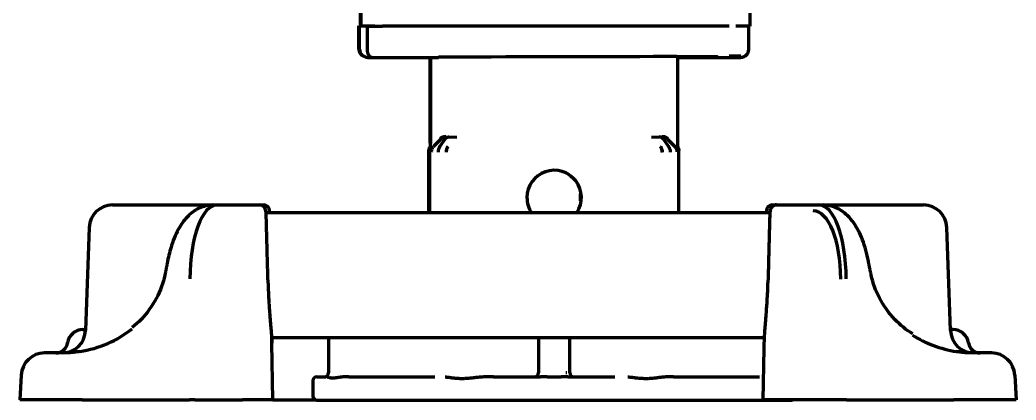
# Model space of a CAD drawing. Header units: inches. Extents: x -3022 to 7311, y 343 to 5680.
# Drawn here: x 2727.1 to 2855.1, y 2076.7 to 2125.5 of the extents above; entities that cross this region are included whole.
import ezdxf

# ---------------------------------------------------------------- set-up
doc = ezdxf.new("R2010")
doc.units = ezdxf.units.IN

msp = doc.modelspace()

# ---------------------------------------------------------------- linework, layer by layer
at = {"linetype": 'Continuous', "lineweight": 70}
for p, q in [((2770.92, 2205.19), (2770.92, 2124.74)), ((2770.82, 2201.85), (2770.82, 2124.79)), ((2820.92, 2202.3), (2820.92, 2124.74)), ((2770.82, 2124.79), (2770.67, 2124.79)), ((2770.67, 2121.8), (2770.67, 2124.79)), ((2770.92, 2124.74), (2770.77, 2124.74)), ((2770.77, 2121.75), (2770.77, 2124.74)), ((2770.92, 2124.79), (2770.82, 2124.79)), ((2772.72, 2124.74), (2770.92, 2124.74)), ((2771.73, 2124.74), (2771.73, 2121.74)), ((2771.73, 2124.74), (2771.73, 2121.74)), ((2771.95, 2124.74), (2773.72, 2124.74)), ((2818.27, 2124.74), (2773.72, 2124.74)), ((2820.92, 2124.74), (2819.12, 2124.74)), ((2820.77, 2121.89), (2820.77, 2124.74)), ((2820.77, 2121.75), (2820.77, 2121.89)), ((2772.2, 2120.74), (2772.43, 2120.74)), ((2772.43, 2120.74), (2780.92, 2120.74)), ((2772.43, 2120.74), (2780.92, 2120.74)), ((2779.79, 2120.74), (2779.79, 2109.71)), ((2779.89, 2120.74), (2779.89, 2109.66)), ((2811.64, 2109.66), (2811.64, 2120.83)), ((2811.64, 2120.74), (2819.1, 2120.74)), ((2811.64, 2120.74), (2819.1, 2120.74)), ((2819.11, 2120.74), (2819.33, 2120.74)), ((2781.21, 2110.24), (2780.27, 2109.3)), ((2781.73, 2110.22), (2781.06, 2109.28)), ((2782.23, 2110.52), (2783.26, 2110.5)), ((2808.27, 2110.5), (2809.31, 2110.52)), ((2809.81, 2110.22), (2810.47, 2109.28)), ((2810.32, 2110.24), (2811.27, 2109.3)), ((2779.67, 2100.79), (2779.67, 2108.85)), ((2779.77, 2100.79), (2779.77, 2108.8)), ((2781.07, 2109.28), (2781.06, 2109.28)), ((2811.77, 2100.79), (2811.77, 2108.8)), ((2739.02, 2101.79), (2744.51, 2101.79)), ((2744.51, 2101.79), (2748.35, 2101.79)), ((2748.35, 2101.79), (2751.96, 2101.79)), ((2751.96, 2101.79), (2752.48, 2101.79)), ((2752.48, 2101.79), (2754.63, 2101.79)), ((2754.63, 2101.79), (2757.91, 2101.79)), ((2757.91, 2101.79), (2758.44, 2101.79)), ((2823.79, 2101.79), (2824.33, 2101.79)), ((2824.33, 2101.79), (2827.61, 2101.79)), ((2827.61, 2101.79), (2829.75, 2101.79)), ((2829.75, 2101.79), (2830.27, 2101.79)), ((2829.93, 2101.79), (2833.89, 2101.79)), ((2833.89, 2101.79), (2837.72, 2101.79)), ((2837.72, 2101.79), (2843.22, 2101.79)), ((2823.49, 2100.79), (2758.75, 2100.79)), ((2759.2, 2100.79), (2759.19, 2101.05)), ((2823.04, 2101.05), (2823.04, 2100.79)), ((2758.77, 2100.36), (2758.77, 2100.36)), ((2823.46, 2100.36), (2823.47, 2100.36)), ((2736.02, 2098.9), (2735.56, 2085.69)), ((2846.68, 2085.69), (2846.22, 2098.9)), ((2745.74, 2092.78), (2745.74, 2092.78)), ((2758.98, 2092.16), (2758.99, 2092.17)), ((2823.25, 2092.17), (2823.25, 2092.16)), ((2836.5, 2092.78), (2836.5, 2092.78)), ((2735.21, 2085.79), (2735.56, 2085.79)), ((2847.02, 2085.79), (2846.68, 2085.79)), ((2759.45, 2084.79), (2822.79, 2084.79)), ((2759.49, 2084.06), (2759.48, 2084.79)), ((2759.62, 2076.79), (2759.49, 2084.06)), ((2766.78, 2084.79), (2766.78, 2080.24)), ((2793.77, 2084.79), (2793.77, 2080.24)), ((2797.77, 2080.24), (2797.77, 2084.79)), ((2822.75, 2084.4), (2822.75, 2084.38)), ((2732.77, 2082.79), (2730.28, 2082.79)), ((2822.62, 2076.79), (2822.73, 2083.34)), ((2851.96, 2082.79), (2849.46, 2082.79)), ((2727.28, 2079.95), (2727.12, 2076.79)), ((2764.77, 2079.24), (2764.77, 2077.24)), ((2765.27, 2079.74), (2766.43, 2079.74)), ((2769.4, 2079.74), (2780.43, 2079.74)), ((2787.97, 2079.74), (2793.99, 2079.74)), ((2794.87, 2079.74), (2796.67, 2079.74)), ((2797.54, 2079.74), (2803.56, 2079.74)), ((2811.11, 2079.74), (2822.13, 2079.74)), ((2854.95, 2079.95), (2855.12, 2076.79)), ((2735.11, 2076.79), (2727.12, 2076.79)), ((2735.11, 2076.79), (2748.92, 2076.79)), ((2749.61, 2076.79), (2748.92, 2076.79)), ((2749.61, 2076.79), (2755.72, 2076.79)), ((2759.62, 2076.79), (2755.72, 2076.79)), ((2759.62, 2076.79), (2765.05, 2076.79)), ((2765.27, 2076.74), (2826.27, 2076.74)), ((2826.52, 2076.79), (2822.62, 2076.79)), ((2832.62, 2076.79), (2826.52, 2076.79)), ((2833.32, 2076.79), (2832.62, 2076.79)), ((2833.32, 2076.79), (2847.13, 2076.79)), ((2855.12, 2076.79), (2847.13, 2076.79))]:
    msp.add_line(p, q, dxfattribs=at)
for centre, radius, start, end in [((2795.77, 2102.74), 3.5, 326.1431, 180), ((2795.67, 2102.79), 3.5, 46.3275, 62.5162), ((2795.67, 2102.79), 3.5, 352.1475, 7.1044), ((2739.02, 2098.79), 3, 90, 178), ((2758.44, 2101.04), 0.75, 1, 90), ((2795.77, 2102.74), 3.5, 180, 213.8625), ((2823.79, 2101.04), 0.75, 90, 179), ((2843.22, 2098.79), 3, 2, 90), ((2732.56, 2085.79), 3, 270, 358), ((2735.21, 2083.79), 2, 90, 171.7868), ((2849.68, 2085.79), 3, 182, 270), ((2847.02, 2083.79), 2, 8.2132, 90), ((2731.75, 2084.29), 1.5, 270, 351.7868), ((2850.49, 2084.29), 1.5, 188.2132, 270), ((2730.28, 2079.79), 3, 90, 177), ((2851.96, 2079.79), 3, 3, 90), ((2793.27, 2080.24), 0.5, 270, 0), ((2798.27, 2080.24), 0.5, 180, 270), ((2765.27, 2079.24), 0.5, 90, 180), ((2765.27, 2077.24), 0.5, 180, 270), ((2826.27, 2077.24), 0.5, 270, 295.8427)]:
    msp.add_arc(centre, radius, start, end, dxfattribs=at)
for centre, major_axis, ratio, start_param, end_param in [((2771.67, 2121.8), (-1, 0), 0.999995, 0, 1.16307), ((2771.77, 2121.75), (-1, 0), 0.999995, 0, 1.567711), ((2772.43, 2121.74), (0, 1), 0.7071, 1.570796, 3.141593), ((2772.43, 2121.74), (0, 1), 0.7071, 1.570796, 3.141593), ((2819.77, 2121.75), (-1, 0), 0.999995, 1.573882, 3.141593), ((2773.26, 2120.74), (-1.5, 0), 0.003085, 0.00001, 0.785408), ((2795.77, 2120.74), (21, 0.06), 0.003085, 5.569494, 8.63937), ((2818.27, 2120.88), (1.5, 0), 0.003085, 6.283176, 7.853972), ((2818.27, 2120.74), (1.5, 0), 0.003085, 5.497778, 6.283176), ((2781.92, 2109.53), (-0.707, -0.707), 0.999695, 3.927142, 4.71239), ((2781.56, 2108.58), (-0.017, -1), 0.707053, 3.945502, 4.724738), ((2782.6, 2108.56), (-0.01, -1), 0.707088, 3.940402, 4.719667), ((2808.94, 2108.56), (0.01, -1), 0.707088, 1.564381, 2.342782), ((2752.66, 2091.79), (-0.2, 10), 0.36987, 6.275734, 7.79417), ((2829.58, 2091.79), (0.2, 10), 0.36987, 4.7722, 6.290637), ((2828.88, 2091.8), (0.21, 9.25), 0.399832, 4.773696, 6.292133), ((2732.82, 2094.79), (13.31, 1.42), 0.895011, 4.765915, 5.329805), ((2849.42, 2094.79), (-13.31, 1.42), 0.895011, 1.060573, 1.51727), ((2766.28, 2080.24), (0, -0.5), 0.999848, 0, 1.570796)]:
    msp.add_ellipse(centre, major_axis=major_axis, ratio=ratio, start_param=start_param, end_param=end_param, dxfattribs=at)
for points, knots in [([(2779.81, 2109.09), (2779.84, 2109.18), (2779.86, 2109.27), (2779.88, 2109.42), (2779.89, 2109.49), (2779.89, 2109.58), (2779.89, 2109.61), (2779.89, 2109.63), (2779.89, 2109.64), (2779.89, 2109.65), (2779.89, 2109.65), (2779.89, 2109.66)], [0, 0, 0, 0, 0.5, 0.5, 0.75, 0.875, 0.9375, 0.9375, 0.96875, 0.96875, 1, 1, 1, 1]), ([(2781.9, 2110.55), (2781.83, 2110.55), (2781.75, 2110.55), (2781.61, 2110.53), (2781.54, 2110.51), (2781.45, 2110.48), (2781.42, 2110.47), (2781.36, 2110.45), (2781.33, 2110.43), (2781.27, 2110.4), (2781.24, 2110.39), (2781.19, 2110.35), (2781.16, 2110.33), (2781.14, 2110.31)], [0, 0, 0, 0, 0.25, 0.25, 0.5, 0.5, 0.625, 0.625, 0.75, 0.75, 0.875, 0.875, 1, 1, 1, 1]), ([(2781.73, 2110.22), (2781.76, 2110.27), (2781.8, 2110.31), (2781.85, 2110.36), (2781.86, 2110.37), (2781.88, 2110.38), (2781.89, 2110.39), (2781.92, 2110.41), (2781.94, 2110.43), (2782, 2110.47), (2782.04, 2110.48), (2782.1, 2110.5), (2782.12, 2110.51), (2782.13, 2110.51), (2782.14, 2110.51), (2782.14, 2110.51), (2782.15, 2110.51), (2782.15, 2110.51), (2782.18, 2110.52), (2782.2, 2110.52), (2782.23, 2110.52)], [0, 0, 0, 0, 0.25, 0.25, 0.3125, 0.3125, 0.375, 0.375, 0.5, 0.5, 0.75, 0.75, 0.8125, 0.828125, 0.828125, 0.84375, 0.84375, 0.875, 0.875, 1, 1, 1, 1]), ([(2809.81, 2110.22), (2809.77, 2110.27), (2809.74, 2110.31), (2809.68, 2110.36), (2809.66, 2110.38), (2809.63, 2110.41), (2809.62, 2110.41), (2809.6, 2110.43), (2809.59, 2110.43), (2809.54, 2110.47), (2809.49, 2110.48), (2809.44, 2110.5), (2809.42, 2110.51), (2809.41, 2110.51), (2809.4, 2110.51), (2809.4, 2110.51), (2809.39, 2110.51), (2809.38, 2110.51), (2809.36, 2110.52), (2809.33, 2110.52), (2809.31, 2110.52)], [0, 0, 0, 0, 0.25, 0.25, 0.375, 0.375, 0.4375, 0.4375, 0.5, 0.5, 0.75, 0.75, 0.8125, 0.828125, 0.828125, 0.84375, 0.84375, 0.875, 0.875, 1, 1, 1, 1]), ([(2810.32, 2110.24), (2810.28, 2110.29), (2810.18, 2110.37), (2810.06, 2110.43), (2809.94, 2110.48), (2809.88, 2110.5), (2809.8, 2110.52), (2809.77, 2110.52), (2809.75, 2110.52), (2809.73, 2110.53), (2809.72, 2110.53), (2809.68, 2110.53), (2809.65, 2110.53), (2809.62, 2110.53)], [0, 0, 0, 0, 0.25, 0.5, 0.5, 0.75, 0.75, 0.8125, 0.84375, 0.84375, 0.875, 0.875, 1, 1, 1, 1]), ([(2810.4, 2110.31), (2810.35, 2110.35), (2810.29, 2110.39), (2810.18, 2110.45), (2810.12, 2110.47), (2809.99, 2110.51), (2809.93, 2110.53), (2809.79, 2110.55), (2809.71, 2110.55), (2809.63, 2110.55)], [0, 0, 0, 0, 0.25, 0.25, 0.5, 0.5, 0.75, 0.75, 1, 1, 1, 1]), ([(2811.73, 2109.09), (2811.7, 2109.18), (2811.68, 2109.27), (2811.66, 2109.42), (2811.65, 2109.49), (2811.64, 2109.58), (2811.64, 2109.61), (2811.64, 2109.63), (2811.64, 2109.64), (2811.64, 2109.65), (2811.64, 2109.65), (2811.64, 2109.66)], [0, 0, 0, 0, 0.5, 0.5, 0.75, 0.875, 0.9375, 0.9375, 0.96875, 0.96875, 1, 1, 1, 1]), ([(2779.71, 2109.14), (2779.71, 2109.14), (2779.71, 2109.14), (2779.7, 2109.11), (2779.69, 2109.07), (2779.68, 2109), (2779.67, 2108.92), (2779.67, 2108.88), (2779.67, 2108.85)], [0, 0, 0, 0, 0.000031, 0.000031, 0.250024, 0.500016, 0.750008, 1, 1, 1, 1]), ([(2779.81, 2109.09), (2779.81, 2109.09), (2779.81, 2109.09), (2779.8, 2109.06), (2779.79, 2109.02), (2779.78, 2108.95), (2779.77, 2108.87), (2779.77, 2108.83), (2779.77, 2108.8)], [0, 0, 0, 0, 0.000031, 0.000031, 0.250024, 0.500016, 0.750008, 1, 1, 1, 1]), ([(2780.27, 2109.3), (2780.22, 2109.25), (2780.18, 2109.2), (2780.11, 2109.09), (2780.08, 2109.03), (2780.03, 2108.91), (2780.01, 2108.85), (2779.98, 2108.72), (2779.98, 2108.66), (2779.98, 2108.59)], [0, 0, 0, 0, 0.25, 0.25, 0.5, 0.5, 0.75, 0.75, 1, 1, 1, 1]), ([(2782.1, 2109.26), (2782.1, 2109.26), (2782.1, 2109.26), (2782.08, 2109.24), (2782.05, 2109.19), (2782.01, 2109.11), (2781.97, 2109.03), (2781.94, 2108.94), (2781.92, 2108.85), (2781.9, 2108.75), (2781.89, 2108.66), (2781.89, 2108.59), (2781.89, 2108.56)], [0, 0, 0, 0, 0.00004, 0.00004, 0.125035, 0.25003, 0.375025, 0.50002, 0.625015, 0.75001, 0.875005, 1, 1, 1, 1]), ([(2809.44, 2109.27), (2809.44, 2109.26), (2809.45, 2109.24), (2809.47, 2109.22), (2809.48, 2109.21), (2809.5, 2109.17), (2809.51, 2109.14), (2809.55, 2109.06), (2809.57, 2109), (2809.6, 2108.91), (2809.61, 2108.88), (2809.62, 2108.82), (2809.63, 2108.79), (2809.64, 2108.72), (2809.64, 2108.68), (2809.65, 2108.64), (2809.65, 2108.63), (2809.65, 2108.62), (2809.65, 2108.6), (2809.65, 2108.58), (2809.65, 2108.56)], [0, 0, 0, 0, 0.0625, 0.0625, 0.125, 0.125, 0.25, 0.25, 0.5, 0.5, 0.625, 0.625, 0.75, 0.75, 0.875, 0.90625, 0.921875, 0.921875, 0.9375, 1, 1, 1, 1]), ([(2810.47, 2109.28), (2810.49, 2109.26), (2810.51, 2109.22), (2810.53, 2109.18), (2810.54, 2109.17), (2810.54, 2109.17), (2810.54, 2109.16), (2810.55, 2109.16), (2810.55, 2109.15), (2810.56, 2109.14), (2810.59, 2109.07), (2810.61, 2109.01), (2810.65, 2108.89), (2810.66, 2108.83), (2810.68, 2108.71), (2810.68, 2108.64), (2810.68, 2108.58)], [0, 0, 0, 0, 0.125, 0.1875, 0.195313, 0.195313, 0.203125, 0.203125, 0.21875, 0.25, 0.25, 0.5, 0.5, 0.75, 0.75, 1, 1, 1, 1]), ([(2811.56, 2108.59), (2811.56, 2108.66), (2811.55, 2108.72), (2811.53, 2108.85), (2811.51, 2108.91), (2811.47, 2109), (2811.45, 2109.04), (2811.43, 2109.08), (2811.42, 2109.09), (2811.42, 2109.09), (2811.42, 2109.09), (2811.42, 2109.1), (2811.42, 2109.1), (2811.41, 2109.12), (2811.4, 2109.14), (2811.35, 2109.2), (2811.31, 2109.25), (2811.27, 2109.3)], [0, 0, 0, 0, 0.25, 0.25, 0.5, 0.5, 0.625, 0.65625, 0.660156, 0.660156, 0.664063, 0.664063, 0.671875, 0.6875, 0.75, 0.75, 1, 1, 1, 1]), ([(2811.73, 2109.09), (2811.73, 2109.09), (2811.73, 2109.09), (2811.73, 2109.06), (2811.75, 2109.02), (2811.76, 2108.95), (2811.77, 2108.87), (2811.77, 2108.83), (2811.77, 2108.8)], [0, 0, 0, 0, 0.000031, 0.000031, 0.250024, 0.500016, 0.750008, 1, 1, 1, 1]), ([(2751.96, 2101.79), (2751.3, 2101.76), (2750.12, 2101.51), (2748.65, 2100.41), (2747.49, 2098.85), (2746.63, 2096.86), (2746.23, 2095.29), (2746.09, 2094.57)], [0, 0, 0, 0, 0.189106, 0.366438, 0.567543, 0.814714, 1, 1, 1, 1]), ([(2758.77, 2100.37), (2758.77, 2100.41), (2758.77, 2100.57), (2758.74, 2100.86), (2758.7, 2101.14), (2758.6, 2101.41), (2758.41, 2101.63), (2758.18, 2101.76), (2758, 2101.79), (2757.91, 2101.79)], [0, 0, 0, 0, 0.056059, 0.233526, 0.445472, 0.608863, 0.73785, 0.866889, 1, 1, 1, 1]), ([(2824.32, 2101.79), (2824.32, 2101.79), (2824.23, 2101.81), (2824.05, 2101.75), (2823.84, 2101.64), (2823.7, 2101.49), (2823.61, 2101.33), (2823.55, 2101.16), (2823.5, 2100.95), (2823.47, 2100.67), (2823.47, 2100.45), (2823.46, 2100.36)], [0, 0, 0, 0, 0.001553, 0.142469, 0.255761, 0.354808, 0.444992, 0.536165, 0.674829, 0.879893, 1, 1, 1, 1]), ([(2836.14, 2094.57), (2836.05, 2095.06), (2835.72, 2096.5), (2834.92, 2098.58), (2833.68, 2100.36), (2832.06, 2101.53), (2830.89, 2101.77), (2830.27, 2101.79)], [0, 0, 0, 0, 0.128675, 0.386923, 0.634463, 0.824559, 1, 1, 1, 1]), ([(2745.74, 2092.78), (2745.63, 2092.28), (2745.18, 2090.72), (2743.89, 2088.29), (2742.39, 2086.73), (2741.53, 2086.04)], [0, 0, 0, 0, 0.188924, 0.604869, 1, 1, 1, 1]), ([(2758.98, 2092.16), (2758.99, 2091.93), (2759, 2091.71), (2759.01, 2091.26), (2759.03, 2090.81), (2759.06, 2090.16), (2759.08, 2089.73), (2759.1, 2089.42), (2759.11, 2089.31), (2759.12, 2089.15), (2759.12, 2089.1), (2759.13, 2089), (2759.14, 2088.74), (2759.17, 2088.29), (2759.22, 2087.71), (2759.26, 2087.17), (2759.29, 2086.82), (2759.31, 2086.61), (2759.31, 2086.57), (2759.32, 2086.48), (2759.33, 2086.36), (2759.34, 2086.24), (2759.36, 2086.01), (2759.38, 2085.71), (2759.42, 2085.29), (2759.44, 2085.05), (2759.45, 2084.87), (2759.45, 2084.78), (2759.46, 2084.7), (2759.46, 2084.65), (2759.47, 2084.62), (2759.47, 2084.49), (2759.48, 2084.3), (2759.49, 2084.14), (2759.49, 2084.06)], [0, 0, 0, 0, 0.0625, 0.0625, 0.125, 0.1875, 0.25, 0.25, 0.28125, 0.28125, 0.296875, 0.296875, 0.3125, 0.375, 0.4375, 0.5, 0.5625, 0.5625, 0.578125, 0.578125, 0.59375, 0.625, 0.625, 0.6875, 0.75, 0.8125, 0.8125, 0.84375, 0.859375, 0.859375, 0.875, 0.875, 0.9375, 1, 1, 1, 1]), ([(2822.84, 2085.56), (2822.86, 2085.76), (2822.88, 2085.97), (2822.91, 2086.41), (2822.93, 2086.64), (2822.97, 2087.13), (2822.99, 2087.39), (2823.02, 2087.72), (2823.02, 2087.79), (2823.03, 2087.92), (2823.04, 2087.99), (2823.05, 2088.2), (2823.06, 2088.34), (2823.09, 2088.76), (2823.11, 2089.05), (2823.15, 2089.64), (2823.16, 2089.94), (2823.19, 2090.41), (2823.2, 2090.56), (2823.21, 2090.8), (2823.21, 2090.88), (2823.22, 2091.04), (2823.22, 2091.12), (2823.23, 2091.52), (2823.24, 2091.84), (2823.25, 2092.16)], [0, 0, 0, 0, 0.125, 0.125, 0.25, 0.25, 0.375, 0.375, 0.40625, 0.40625, 0.4375, 0.4375, 0.5, 0.5, 0.625, 0.625, 0.75, 0.75, 0.8125, 0.8125, 0.84375, 0.84375, 0.875, 0.875, 1, 1, 1, 1]), ([(2841.84, 2085.24), (2840.99, 2085.76), (2839.34, 2087.08), (2837.47, 2089.71), (2836.73, 2091.74), (2836.5, 2092.78)], [0, 0, 0, 0, 0.308242, 0.670857, 1, 1, 1, 1]), ([(2822.78, 2084.41), (2822.78, 2084.45), (2822.78, 2084.49), (2822.79, 2084.57), (2822.79, 2084.61), (2822.79, 2084.69), (2822.79, 2084.73), (2822.8, 2084.81), (2822.8, 2084.84), (2822.8, 2084.95), (2822.81, 2085.03), (2822.81, 2085.17), (2822.82, 2085.23), (2822.82, 2085.3)], [0, 0, 0, 0, 0.125, 0.125, 0.25, 0.25, 0.375, 0.375, 0.5, 0.5, 0.75, 0.75, 1, 1, 1, 1]), ([(2822.73, 2083.34), (2822.73, 2083.38), (2822.73, 2083.43), (2822.74, 2083.51), (2822.74, 2083.55), (2822.74, 2083.6), (2822.74, 2083.62), (2822.75, 2083.65), (2822.75, 2083.67), (2822.75, 2083.74), (2822.75, 2083.78), (2822.76, 2083.88), (2822.76, 2083.93), (2822.76, 2084.01), (2822.76, 2084.02), (2822.77, 2084.05), (2822.77, 2084.07), (2822.77, 2084.12), (2822.77, 2084.15), (2822.77, 2084.22), (2822.77, 2084.25), (2822.78, 2084.33), (2822.78, 2084.37), (2822.78, 2084.41)], [0, 0, 0, 0, 0.25, 0.25, 0.375, 0.375, 0.4375, 0.4375, 0.5, 0.5, 0.625, 0.625, 0.75, 0.75, 0.78125, 0.78125, 0.8125, 0.8125, 0.875, 0.875, 0.9375, 0.9375, 1, 1, 1, 1]), ([(2822.76, 2084.79), (2822.76, 2084.78), (2822.76, 2084.78), (2822.76, 2084.73), (2822.76, 2084.68), (2822.75, 2084.6), (2822.75, 2084.56), (2822.75, 2084.47), (2822.75, 2084.43), (2822.75, 2084.38)], [0, 0, 0, 0, 0.065202, 0.065202, 0.376801, 0.376801, 0.688401, 0.688401, 1, 1, 1, 1]), ([(2734.81, 2082.97), (2734.63, 2082.94), (2734.45, 2082.92), (2734.11, 2082.87), (2733.93, 2082.85), (2733.72, 2082.84), (2733.65, 2082.83), (2733.59, 2082.82), (2733.54, 2082.82), (2733.52, 2082.82), (2733.42, 2082.81), (2733.33, 2082.81), (2733.08, 2082.8), (2732.93, 2082.79), (2732.77, 2082.79)], [0, 0, 0, 0, 0.25, 0.25, 0.5, 0.5, 0.5625, 0.59375, 0.59375, 0.625, 0.625, 0.75, 0.75, 1, 1, 1, 1]), ([(2849.46, 2082.79), (2849.42, 2082.79), (2849.39, 2082.79), (2849.31, 2082.79), (2849.19, 2082.8), (2848.99, 2082.8), (2848.82, 2082.81), (2848.65, 2082.82), (2848.57, 2082.83), (2848.31, 2082.85), (2848.13, 2082.87), (2847.78, 2082.92), (2847.61, 2082.94), (2847.43, 2082.97)], [0, 0, 0, 0, 0.0625, 0.0625, 0.125, 0.25, 0.375, 0.375, 0.5, 0.5, 0.75, 0.75, 1, 1, 1, 1]), ([(2768.54, 2079.7), (2768.48, 2079.69), (2768.42, 2079.68), (2768.3, 2079.67), (2768.25, 2079.66), (2768.08, 2079.63), (2767.97, 2079.62), (2767.77, 2079.59), (2767.68, 2079.57), (2767.54, 2079.56), (2767.5, 2079.55), (2767.41, 2079.55), (2767.33, 2079.55), (2767.25, 2079.55), (2767.18, 2079.55), (2767.14, 2079.56), (2767.07, 2079.57), (2767.04, 2079.57), (2766.98, 2079.59), (2766.95, 2079.59), (2766.86, 2079.62), (2766.81, 2079.63), (2766.72, 2079.67), (2766.68, 2079.68), (2766.65, 2079.7)], [0, 0, 0, 0, 0.0625, 0.0625, 0.125, 0.125, 0.25, 0.25, 0.375, 0.375, 0.4375, 0.4375, 0.5, 0.5625, 0.5625, 0.625, 0.625, 0.6875, 0.6875, 0.75, 0.75, 0.875, 0.875, 1, 1, 1, 1]), ([(2769.4, 2079.74), (2769.26, 2079.74), (2769.11, 2079.74), (2768.9, 2079.73), (2768.82, 2079.72), (2768.68, 2079.71), (2768.61, 2079.71), (2768.54, 2079.7)], [0, 0, 0, 0, 0.5, 0.5, 0.75, 0.75, 1, 1, 1, 1]), ([(2786.32, 2079.68), (2786.12, 2079.66), (2785.91, 2079.64), (2785.51, 2079.6), (2785.31, 2079.57), (2784.91, 2079.53), (2784.71, 2079.51), (2784.46, 2079.5), (2784.41, 2079.49), (2784.32, 2079.49), (2784.27, 2079.49), (2784.12, 2079.48), (2783.93, 2079.48), (2783.74, 2079.48), (2783.55, 2079.49), (2783.45, 2079.49), (2783.27, 2079.51), (2783.17, 2079.51), (2783.03, 2079.53), (2782.99, 2079.53), (2782.9, 2079.54), (2782.85, 2079.55), (2782.63, 2079.57), (2782.45, 2079.6), (2782.1, 2079.64), (2781.93, 2079.66), (2781.76, 2079.68)], [0, 0, 0, 0, 0.125, 0.125, 0.25, 0.25, 0.375, 0.375, 0.40625, 0.40625, 0.4375, 0.4375, 0.5, 0.5625, 0.5625, 0.625, 0.625, 0.6875, 0.6875, 0.71875, 0.71875, 0.75, 0.75, 0.875, 0.875, 1, 1, 1, 1]), ([(2787.97, 2079.74), (2787.7, 2079.74), (2787.42, 2079.74), (2787.01, 2079.72), (2786.87, 2079.72), (2786.6, 2079.7), (2786.46, 2079.69), (2786.32, 2079.68)], [0, 0, 0, 0, 0.5, 0.5, 0.75, 0.75, 1, 1, 1, 1]), ([(2809.77, 2079.68), (2809.61, 2079.66), (2809.44, 2079.64), (2809.09, 2079.6), (2808.91, 2079.57), (2808.55, 2079.53), (2808.37, 2079.51), (2808.13, 2079.5), (2808.08, 2079.49), (2807.99, 2079.49), (2807.94, 2079.49), (2807.8, 2079.48), (2807.61, 2079.48), (2807.42, 2079.48), (2807.22, 2079.49), (2807.12, 2079.49), (2806.93, 2079.51), (2806.83, 2079.51), (2806.68, 2079.53), (2806.63, 2079.53), (2806.53, 2079.54), (2806.48, 2079.55), (2806.23, 2079.57), (2806.03, 2079.6), (2805.62, 2079.64), (2805.42, 2079.66), (2805.21, 2079.68)], [0, 0, 0, 0, 0.125, 0.125, 0.25, 0.25, 0.375, 0.375, 0.40625, 0.40625, 0.4375, 0.4375, 0.5, 0.5625, 0.5625, 0.625, 0.625, 0.6875, 0.6875, 0.71875, 0.71875, 0.75, 0.75, 0.875, 0.875, 1, 1, 1, 1]), ([(2811.11, 2079.74), (2810.89, 2079.74), (2810.66, 2079.74), (2810.33, 2079.72), (2810.22, 2079.72), (2810, 2079.7), (2809.89, 2079.69), (2809.77, 2079.68)], [0, 0, 0, 0, 0.5, 0.5, 0.75, 0.75, 1, 1, 1, 1])]:
    msp.add_open_spline(points, degree=3, knots=knots, dxfattribs=at)
for points, degree in [([(2781.06, 2109.28), (2781.05, 2109.26), (2781.02, 2109.21), (2780.97, 2109.13), (2780.94, 2109.05), (2780.91, 2108.96), (2780.88, 2108.87), (2780.87, 2108.77), (2780.86, 2108.67), (2780.85, 2108.61), (2780.85, 2108.58)], 3), ([(2758.99, 2092.17), (2758.88, 2096.26), (2758.77, 2100.36)], 2), ([(2823.46, 2100.36), (2823.35, 2096.26), (2823.25, 2092.17)], 2), ([(2746.13, 2094.79), (2745.96, 2093.83), (2745.73, 2092.78)], 2), ([(2836.51, 2092.78), (2836.3, 2093.73), (2836.14, 2094.57)], 2), ([(2822.82, 2085.3), (2822.83, 2085.39), (2822.83, 2085.48), (2822.84, 2085.56)], 3), ([(2797.41, 2080.24), (2797.39, 2080.24), (2797.36, 2080.24), (2797.32, 2080.24), (2797.28, 2080.24), (2797.27, 2080.24)], 3), ([(2794.27, 2079.74), (2794.24, 2079.74), (2794.18, 2079.74), (2794.09, 2079.74), (2794.03, 2079.74), (2793.99, 2079.74)], 3), ([(2794.87, 2079.74), (2794.67, 2079.74), (2794.47, 2079.74), (2794.27, 2079.74)], 3), ([(2797.27, 2079.74), (2797.07, 2079.74), (2796.87, 2079.74), (2796.67, 2079.74)], 3), ([(2797.54, 2079.74), (2797.51, 2079.74), (2797.46, 2079.74), (2797.36, 2079.74), (2797.3, 2079.74), (2797.27, 2079.74)], 3)]:
    msp.add_open_spline(points, degree=degree, dxfattribs=at)

doc.saveas('drawing.dxf')
